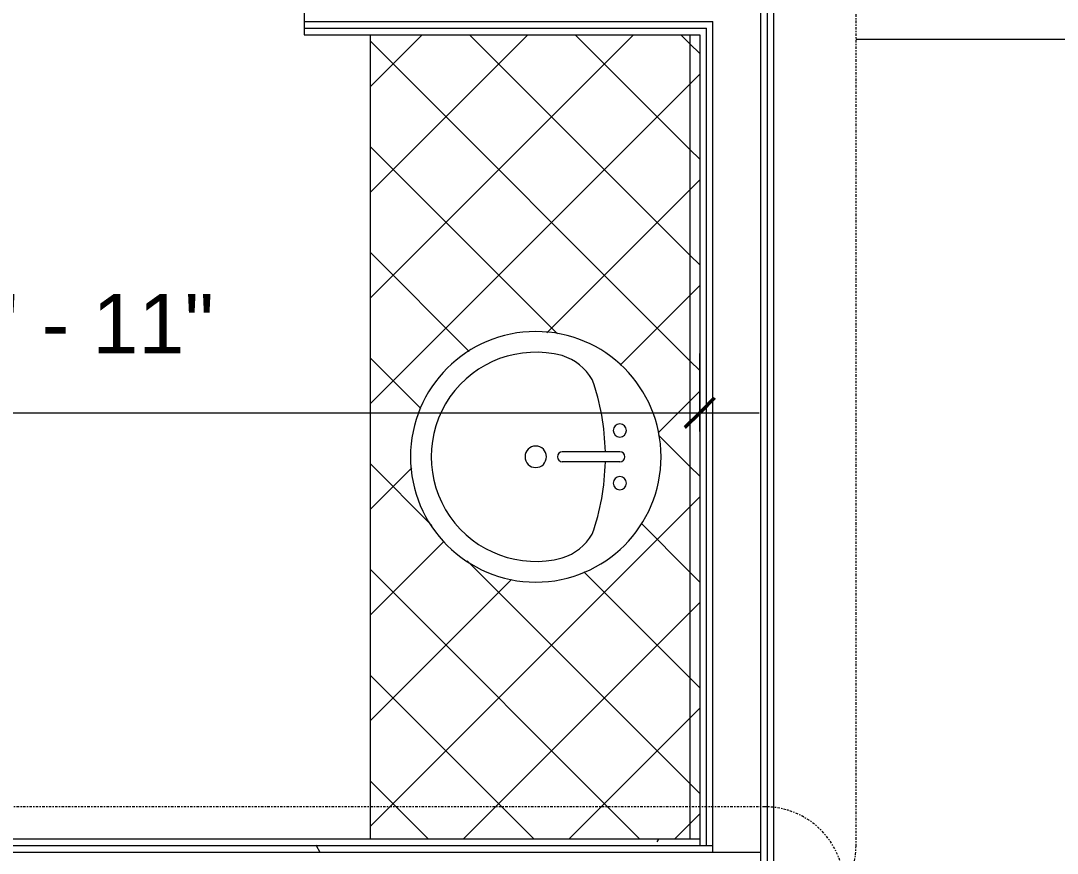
# Model space of a CAD drawing. Header units: inches. Extents: x -1176 to 1507, y -2587 to 978.
# Drawn here: x -706.9 to -628.3, y 605.6 to 668.7 of the extents above; entities that cross this region are included whole.
import ezdxf

# ---------------------------------------------------------------- set-up
doc = ezdxf.new("R2010")
doc.units = ezdxf.units.IN
doc.header["$MEASUREMENT"] = 0
doc.linetypes.add('Dash Dot 3_16_', pattern=[0.3125, 0.1875, -0.0625, 0, -0.0625])
for name, color, linetype, lineweight in [('A-ANNO-DIMS', 211, 'Continuous', 9), ('A-ANNO-DIMS-48', 211, 'Continuous', 9), ('A-ANNO-SYMB', 150, 'Continuous', 9), ('A-WALL', 113, 'Continuous', 18), ('A-WALL-PATT', 111, 'Continuous', 18), ('I-WALL', 2, 'Continuous', 18), ('P-SANR-FIXT', 6, 'Continuous', 9), ('Q-CASE', 31, 'Continuous', 9)]:
    doc.layers.add(name, color=color, linetype=linetype, lineweight=lineweight)
doc.styles.add('Swis721 Lt BT', font='swissl.ttf', dxfattribs={"height": 4.5})
doc.dimstyles.new('OTJ_-_3_32__Linear__1_2__Tolerance_1', dxfattribs={"dimscale": 12, "dimtxt": 4.748918, "dimasz": 0.1875, "dimexe": 0.375, "dimexo": 0.25, "dimgap": 0.25, "dimtad": 1, "dimdec": 1, "dimrnd": 0.5, "dimzin": 3, "dimdsep": 46, "dimlunit": 4, "dimtxsty": 'Swis721 Lt BT', "dimblk1": 'OBLIQUE', "dimblk2": 'OBLIQUE', "dimsah": 1, "dimcen": 0.09, "dimdle": 0.375, "dimazin": 0, "dimtfac": 1, "dimtdec": 4, "dimtix": 1, "dimtmove": 0, "dimatfit": 3, "dimfxl": 1, "dimtvp": 1, "dimfrac": 2, "dimtolj": 1, "dimtzin": 0, "dimarcsym": 2})
pattern_1 = [(0, (0, 0), (15.36, 3.84), [0.634, -10.886, 0.634, -10.886, -61.44]), (0, (0, 0), (15.36, 3.84), [-23.04, 0.634, -22.406, 0.634, -10.886, -26.88]), (0, (0, 0), (15.36, 3.84), [-57.6, 0.634, -7.046, 0.634, -18.566]), (120, (5.76, 1.92), (-11.005538, 11.38215), [0.634, -10.886, 0.634, -10.886, -61.44]), (120, (5.76, 1.92), (-11.005538, 11.38215), [-23.04, 0.634, -22.406, 0.634, -10.886, -26.88]), (120, (5.76, 1.92), (-11.005538, 11.38215), [-57.6, 0.634, -7.046, 0.634, -18.566]), (240, (7.68, 9.6), (-4.354462, -15.22215), [0.634, -10.886, 0.634, -10.886, -61.44]), (240, (7.68, 9.6), (-4.354462, -15.22215), [-23.04, 0.634, -22.406, 0.634, -10.886, -26.88]), (240, (7.68, 9.6), (-4.354462, -15.22215), [-57.6, 0.634, -7.046, 0.634, -18.566])]
pattern_2 = [(135, (620.638, 655.446), (-4.006467, -4.006467), []), (225, (620.638, 655.446), (4.006467, -4.006467), [])]

# ---------------------------------------------------------------- blocks, each defined once
blk = doc.blocks.new('C-Counter Top - ADJ HEIGHT-6997155-2nd Floor Construction')
at = {"layer": 'Q-CASE'}
h = blk.add_hatch(dxfattribs=at)
h.set_pattern_fill('FP_11', color=256, style=0, pattern_type=2)
h.set_pattern_definition(pattern_2)
h.paths.add_polyline_path([(13.984, -0.75), (13.984, 0), (-47.012, 0), (-47.012, -0.75), (13.234, -0.75)], flags=0)
h = blk.add_hatch(dxfattribs=at)
h.set_pattern_fill('FP_11', color=256, style=0, pattern_type=2)
h.set_pattern_definition(pattern_2)
h.paths.add_polyline_path([(13.984, -25), (13.984, -0.75), (-47.012, -0.75), (-47.012, -25), (-6.453, -25)], flags=0)
h.paths.add_polyline_path([(-5.512, -12.435), (-5.75, -14.549), (-6.453, -16.557), (-7.585, -18.358), (-9.089, -19.862), (-10.89, -20.994), (-12.898, -21.697), (-15.012, -21.935), (-17.126, -21.697), (-19.134, -20.994), (-20.935, -19.862), (-22.44, -18.358), (-23.571, -16.557), (-24.274, -14.549), (-24.512, -12.435), (-24.274, -10.321), (-23.571, -8.313), (-22.44, -6.512), (-20.935, -5.008), (-19.134, -3.876), (-17.126, -3.173), (-15.012, -2.935), (-12.898, -3.173), (-10.89, -3.876), (-9.089, -5.008), (-7.585, -6.512), (-6.453, -8.313), (-5.75, -10.321)], flags=0)
for p, q in [((-47.012, -0.75), (13.984, -0.75)), ((-47.012, -25), (13.984, -25))]:
    blk.add_line(p, q, dxfattribs=at)
blk = doc.blocks.new('Sink Vanity-Round - 19_ x 19_-6996918-2nd Floor Construction')
at = {"layer": 'P-SANR-FIXT'}
for p, q in [((3.43, -9.728), (3.43, -5.364)), ((4.18, -9.728), (4.18, -5.364))]:
    blk.add_line(p, q, dxfattribs=at)
for centre, radius, start, end in [((3.805, -3.353), 9.5, 90, 270), ((3.805, -3.353), 9.5, 270, 90), ((3.805, -3.353), 7.929, 345.30711, 194.69289), ((3.805, -3.353), 0.812, 0, 180), ((3.805, -3.353), 0.812, 180, 0), ((0.054, -4.105), 4.116, 197.80961, 239.20726), ((3.805, -5.364), 0.375, 0, 180), ((7.556, -4.105), 4.116, 300.79274, 342.19039), ((3.805, 9.174), 17.806, 250.79136, 268.79327), ((3.805, 9.174), 17.806, 271.20673, 289.20864), ((1.805, -9.728), 0.5, 0, 180), ((5.805, -9.728), 0.5, 0, 180), ((1.805, -9.728), 0.5, 180, 0), ((3.805, -9.728), 0.375, 180, 0), ((5.805, -9.728), 0.5, 180, 0)]:
    blk.add_arc(centre, radius, start, end, dxfattribs=at)
blk = doc.blocks.new('DIMBLOCK35-2nd Floor Construction')
at = {"layer": 'A-ANNO-DIMS-48'}
for p, q in [((-750.258, 637.58), (-750.258, 643.489)), ((-655.446, 637.58), (-655.446, 643.489)), ((-754.758, 638.989), (-650.946, 638.989)), ((-750.258, 638.989), (-750.258, 637.58)), ((-655.446, 638.989), (-655.446, 637.58))]:
    blk.add_line(p, q, dxfattribs=at)
at = {"layer": 'A-ANNO-DIMS-48', "lineweight": 50}
for p, q in [((-750.258, 638.989), (-749.133, 640.114)), ((-655.446, 638.989), (-654.321, 640.114)), ((-750.258, 638.989), (-751.383, 637.864)), ((-655.446, 638.989), (-656.571, 637.864))]:
    blk.add_line(p, q, dxfattribs=at)
at = {"layer": 'A-ANNO-DIMS-48', "color": 0, "insert": (-711.784, 647.997), "char_height": 4.5, "width": 21.43797, "attachment_point": 1, "line_spacing_factor": 1.005062, "style": 'Swis721 Lt BT'}
blk.add_mtext('7\' - 11"', dxfattribs=at)
blk = doc.blocks.new('_Oblique')
at = {"color": 0, "linetype": 'ByBlock', "lineweight": -2}
blk.add_line((-0.5, -0.5), (0.5, 0.5), dxfattribs=at)

msp = doc.modelspace()

# ---------------------------------------------------------------- hatches: boundary and pattern name
at = {"layer": 'A-WALL-PATT', "lineweight": 9}
h = msp.add_hatch(dxfattribs=at)
h.set_pattern_fill('FP_6', color=256, style=0, pattern_type=2)
h.set_pattern_definition(pattern_1)
h.paths.add_polyline_path([(-777.851, 606.154), (-757.758, 606.154), (-757.758, 606.654), (-778.851, 606.654), (-778.851, 606.154), (-778.351, 606.154)], flags=0)
h.paths.add_polyline_path([(-655.446, 606.154), (-655.446, 606.654), (-750.758, 606.654), (-750.758, 606.154), (-670.688, 606.154)], flags=0)
h = msp.add_hatch(dxfattribs=at)
h.set_pattern_fill('FP_6', color=256, style=0, pattern_type=2)
h.set_pattern_definition(pattern_1)
h.paths.add_polyline_path([(-757.258, 605.654), (-757.258, 606.154), (-778.351, 606.154), (-778.351, 605.654), (-774.574, 605.654)], flags=0)
h.paths.add_polyline_path([(-654.446, 605.654), (-654.446, 606.154), (-751.258, 606.154), (-751.258, 605.654), (-670.688, 605.654)], flags=0)

# ---------------------------------------------------------------- linework, layer by layer
at = {"layer": 'A-ANNO-SYMB', "linetype": 'Dash Dot 3_16_'}
for p, q in [((-643.601, 606.13), (-643.601, 728.496)), ((-650.508, 609.118), (-777.554, 609.118))]:
    msp.add_line(p, q, dxfattribs=at)
at = {"layer": 'A-ANNO-SYMB'}
msp.add_line((-643.601, 667.313), (-614.801, 667.313), dxfattribs=at)
at = {"layer": 'A-ANNO-SYMB', "linetype": 'Dash Dot 3_16_'}
for centre, start, end in [((-650.508, 603.118), 0, 90), ((-649.601, 606.13), 270, 0)]:
    msp.add_arc(centre, 6, start, end, dxfattribs=at)
at = {"layer": 'A-WALL'}
for p, q in [((-685.446, 725.249), (-685.446, 667.65)), ((-650.821, 493.999), (-650.821, 674.789)), ((-650.321, 599.654), (-650.321, 674.289)), ((-685.446, 668.65), (-654.446, 668.65)), ((-685.446, 668.15), (-654.946, 668.15)), ((-654.946, 606.154), (-654.946, 668.15)), ((-654.446, 605.654), (-654.446, 668.65)), ((-685.446, 667.65), (-679.446, 667.65)), ((-654.446, 606.154), (-750.758, 606.154)), ((-655.446, 606.654), (-655.446, 606.154)), ((-650.821, 605.654), (-751.258, 605.654))]:
    msp.add_line(p, q, dxfattribs=at)
at = {"layer": 'I-WALL'}
for p, q in [((-649.821, 493.999), (-649.821, 673.789)), ((-679.446, 667.65), (-655.446, 667.65)), ((-655.446, 667.65), (-655.446, 606.654)), ((-655.446, 606.654), (-750.258, 606.654))]:
    msp.add_line(p, q, dxfattribs=at)

# ---------------------------------------------------------------- block references
at = {"layer": 'P-SANR-FIXT', "rotation": 89.9999999999997}
msp.add_blockref('Sink Vanity-Round - 19_ x 19_-6996918-2nd Floor Construction', (-671.234, 631.845), dxfattribs=at)
at = {"layer": 'Q-CASE', "rotation": 269.9999999999997}
msp.add_blockref('C-Counter Top - ADJ HEIGHT-6997155-2nd Floor Construction', (-655.446, 620.638), dxfattribs=at)

# ---------------------------------------------------------------- dimensions: what is measured, and where the dimension line sits
at = {"layer": 'A-ANNO-DIMS'}
dim = msp.add_linear_dim(base=(-655.446, 638.989), p1=(-750.258, 640.58), p2=(-655.446, 640.58), dimstyle='OTJ_-_3_32__Linear__1_2__Tolerance_1', override={"dimpost": '<>', "dimfxl": 94.8125}, dxfattribs=at)
dim.commit()
dim.dimension.update_dxf_attribs({"geometry": 'DIMBLOCK35-2nd Floor Construction', "text_midpoint": (-702.852, 644.239)})

doc.saveas('drawing.dxf')
